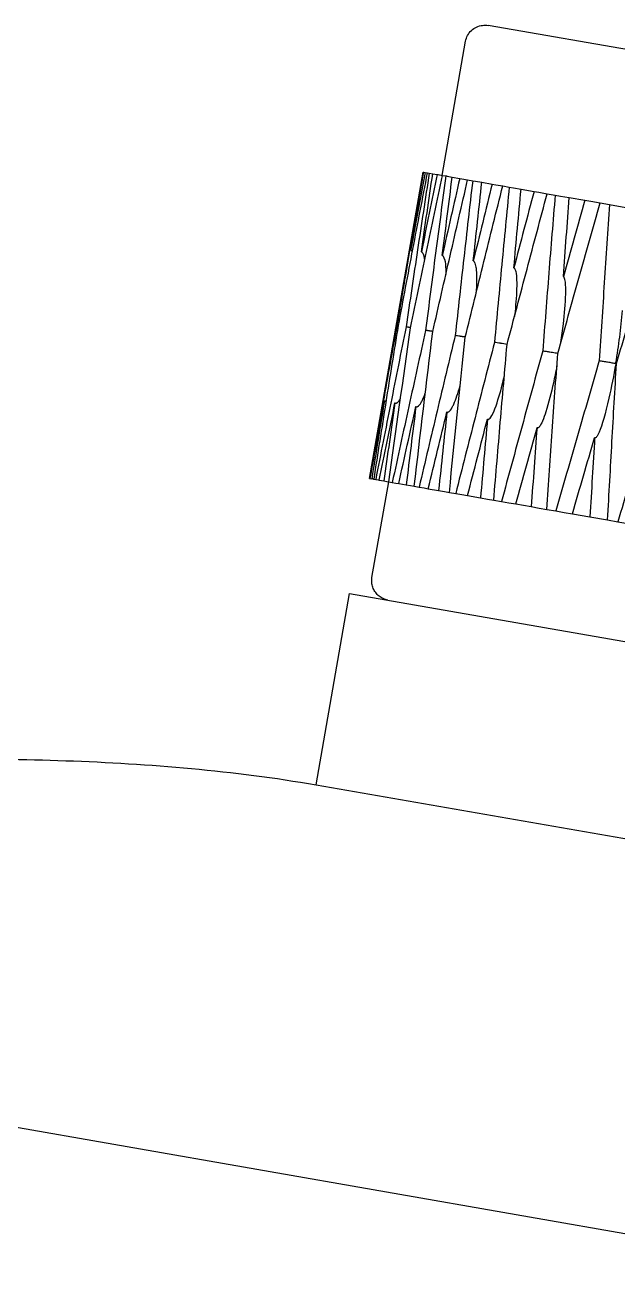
# Model space of a CAD drawing. Header units: millimetres. Extents: x 577 to 7172, y 252 to 2707.
# Drawn here: x 5515.8 to 5531.03, y 1658.65 to 1691.05 of the extents above; entities that cross this region are included whole.
import ezdxf

# ---------------------------------------------------------------- set-up
doc = ezdxf.new("R2010")
doc.units = ezdxf.units.MM
doc.header["$MEASUREMENT"] = 0
doc.layers.add('외형선(ISO)', color=7, linetype='Continuous', lineweight=30)

msp = doc.modelspace()

# ---------------------------------------------------------------- linework, layer by layer
at = {"layer": '외형선(ISO)'}
for p, q in [((5543.953, 1688.202), (5527.698, 1691.037)), ((5526.519, 1687.183), (5527.12, 1690.631)), ((5527.12, 1690.631), (5527.12, 1690.631)), ((5524.651, 1679.388), (5526.026, 1687.269)), ((5526.026, 1687.269), (5526.027, 1687.269)), ((5526.027, 1687.269), (5526.043, 1687.266)), ((5526.043, 1687.266), (5526.082, 1687.259)), ((5526.082, 1687.259), (5526.141, 1687.249)), ((5526.141, 1687.249), (5526.185, 1687.241)), ((5526.185, 1687.241), (5526.276, 1687.225)), ((5526.276, 1687.225), (5526.392, 1687.205)), ((5526.415, 1687.201), (5526.525, 1687.182)), ((5526.525, 1687.182), (5526.612, 1687.167)), ((5526.648, 1687.16), (5526.776, 1687.138)), ((5526.776, 1687.138), (5526.969, 1687.104)), ((5526.969, 1687.104), (5527.027, 1687.094)), ((5527.027, 1687.094), (5527.173, 1687.069)), ((5527.173, 1687.069), (5527.302, 1687.046)), ((5527.302, 1687.046), (5527.374, 1687.034)), ((5527.374, 1687.034), (5527.537, 1687.005)), ((5527.537, 1687.005), (5527.802, 1686.959)), ((5527.802, 1686.959), (5527.896, 1686.943)), ((5527.896, 1686.943), (5528.075, 1686.911)), ((5528.075, 1686.911), (5528.243, 1686.882)), ((5528.243, 1686.882), (5528.351, 1686.863)), ((5528.351, 1686.863), (5528.545, 1686.829)), ((5528.545, 1686.829), (5528.879, 1686.771)), ((5528.879, 1686.771), (5529.007, 1686.749)), ((5529.007, 1686.749), (5529.217, 1686.712)), ((5529.217, 1686.712), (5529.422, 1686.676)), ((5529.422, 1686.676), (5529.563, 1686.652)), ((5529.563, 1686.652), (5529.786, 1686.613)), ((5529.786, 1686.613), (5530.183, 1686.544)), ((5530.183, 1686.544), (5530.343, 1686.516)), ((5530.343, 1686.516), (5530.58, 1686.474)), ((5530.58, 1686.474), (5530.818, 1686.433)), ((5530.818, 1686.433), (5531.239, 1686.359)), ((5525.371, 1683.323), (5525.372, 1683.323)), ((5525.642, 1683.276), (5525.641, 1683.276)), ((5526.179, 1683.183), (5526.178, 1683.183)), ((5526.975, 1683.045), (5526.974, 1683.045)), ((5524.651, 1679.388), (5524.652, 1679.388)), ((5524.668, 1679.385), (5524.707, 1679.378)), ((5524.714, 1676.839), (5525.144, 1679.302)), ((5524.752, 1679.37), (5524.767, 1679.368)), ((5524.767, 1679.368), (5524.809, 1679.36)), ((5524.809, 1679.36), (5524.869, 1679.35)), ((5524.869, 1679.35), (5524.901, 1679.344)), ((5524.901, 1679.344), (5525.017, 1679.324)), ((5525.017, 1679.324), (5525.097, 1679.31)), ((5525.097, 1679.31), (5525.151, 1679.3)), ((5525.151, 1679.3), (5525.236, 1679.286)), ((5525.236, 1679.286), (5525.331, 1679.269)), ((5525.331, 1679.269), (5525.402, 1679.257)), ((5525.402, 1679.257), (5525.594, 1679.223)), ((5525.594, 1679.223), (5525.708, 1679.203)), ((5525.708, 1679.203), (5525.8, 1679.187)), ((5525.8, 1679.187), (5525.925, 1679.166)), ((5525.925, 1679.166), (5526.054, 1679.143)), ((5526.054, 1679.143), (5526.162, 1679.124)), ((5526.162, 1679.124), (5526.427, 1679.078)), ((5526.427, 1679.078), (5526.574, 1679.052)), ((5526.574, 1679.052), (5526.703, 1679.03)), ((5526.703, 1679.03), (5526.866, 1679.001)), ((5526.866, 1679.001), (5527.027, 1678.973)), ((5527.027, 1678.973), (5527.171, 1678.948)), ((5527.171, 1678.948), (5527.504, 1678.89)), ((5527.504, 1678.89), (5527.681, 1678.859)), ((5527.681, 1678.859), (5527.845, 1678.831)), ((5527.845, 1678.831), (5528.044, 1678.796)), ((5528.044, 1678.796), (5528.234, 1678.763)), ((5528.234, 1678.763), (5528.412, 1678.732)), ((5528.412, 1678.732), (5528.808, 1678.663)), ((5528.808, 1678.663), (5529.013, 1678.627)), ((5529.013, 1678.627), (5529.208, 1678.593)), ((5529.208, 1678.593), (5529.44, 1678.552)), ((5529.44, 1678.552), (5529.657, 1678.514)), ((5529.657, 1678.514), (5529.865, 1678.478)), ((5529.865, 1678.478), (5530.318, 1678.399)), ((5530.318, 1678.399), (5530.772, 1678.32)), ((5530.772, 1678.32), (5531.033, 1678.274)), ((5531.033, 1678.274), (5531.508, 1678.192)), ((5523.276, 1671.507), (5524.136, 1676.432)), ((5524.136, 1676.432), (5558.615, 1670.417)), ((5465.701, 1671.4), (5538.797, 1658.648)), ((5523.276, 1671.507), (5540.516, 1668.499))]:
    msp.add_line(p, q, dxfattribs=at)
for centre, radius, start, end in [((5472.645, 1353.996), 333.521, 80.90001, 80.90382), ((5748.751, 2963.881), 1303.895, 260.103507, 260.104242)]:
    msp.add_arc(centre, radius, start, end, dxfattribs=at)
for points, knots in [([(5527.12, 1690.631), (5527.129, 1690.684), (5527.147, 1690.736), (5527.198, 1690.83), (5527.231, 1690.873), (5527.309, 1690.946), (5527.354, 1690.976), (5527.45, 1691.021), (5527.503, 1691.036), (5527.579, 1691.044), (5527.603, 1691.045), (5527.65, 1691.044), (5527.675, 1691.042), (5527.698, 1691.037)], [0, 0, 0, 0, 0.01614687, 0.01614687, 0.03207065, 0.03207065, 0.04800262, 0.04800262, 0.06393463, 0.06393463, 0.07102006, 0.07102006, 0.07825299, 0.07825299, 0.07825299, 0.07825299]), ([(5525.712, 1685.267), (5525.767, 1685.6), (5525.822, 1685.933), (5525.932, 1686.6), (5525.988, 1686.933), (5526.043, 1687.266)], [0.0000015, 0.0000015, 0.0000015, 0.0000015, 0.1025224, 0.1025224, 0.2050463, 0.2050463, 0.2050463, 0.2050463]), ([(5526.082, 1687.259), (5526.037, 1687.015), (5525.991, 1686.77), (5525.9, 1686.281), (5525.854, 1686.037), (5525.809, 1685.792)], [0.000001, 0.000001, 0.000001, 0.000001, 0.0754876, 0.0754876, 0.1509729, 0.1509729, 0.1509729, 0.1509729]), ([(5525.394, 1683.319), (5525.517, 1683.974), (5525.641, 1684.629), (5525.89, 1685.939), (5526.015, 1686.594), (5526.141, 1687.249)], [0.0000282, 0.0000282, 0.0000282, 0.0000282, 0.2024567, 0.2024567, 0.405011, 0.405011, 0.405011, 0.405011]), ([(5526.185, 1687.241), (5526.084, 1686.582), (5525.984, 1685.923), (5525.785, 1684.604), (5525.687, 1683.944), (5525.59, 1683.284)], [0.0000027, 0.0000027, 0.0000027, 0.0000027, 0.20223, 0.20223, 0.4043469, 0.4043469, 0.4043469, 0.4043469]), ([(5525.703, 1683.265), (5525.839, 1683.918), (5525.975, 1684.571), (5526.249, 1685.876), (5526.387, 1686.529), (5526.525, 1687.182)], [0.0000009, 0.0000009, 0.0000009, 0.0000009, 0.2024334, 0.2024334, 0.4049747, 0.4049747, 0.4049747, 0.4049747]), ([(5525.983, 1685.22), (5526.032, 1685.554), (5526.08, 1685.888), (5526.178, 1686.557), (5526.227, 1686.891), (5526.276, 1687.225)], [0.000001, 0.000001, 0.000001, 0.000001, 0.1025219, 0.1025219, 0.2050473, 0.2050473, 0.2050473, 0.2050473]), ([(5526.392, 1687.205), (5526.324, 1686.874), (5526.255, 1686.543), (5526.119, 1685.881), (5526.051, 1685.55), (5525.983, 1685.22)], [0.000001, 0.000001, 0.000001, 0.000001, 0.1025074, 0.1025074, 0.2050094, 0.2050094, 0.2050094, 0.2050094]), ([(5526.612, 1687.167), (5526.523, 1686.506), (5526.435, 1685.844), (5526.262, 1684.521), (5526.176, 1683.859), (5526.092, 1683.197)], [0.000001, 0.000001, 0.000001, 0.000001, 0.2022283, 0.2022283, 0.4043452, 0.4043452, 0.4043452, 0.4043452]), ([(5526.278, 1683.164), (5526.426, 1683.815), (5526.574, 1684.466), (5526.873, 1685.767), (5527.023, 1686.418), (5527.173, 1687.069)], [0.000001, 0.000001, 0.000001, 0.000001, 0.2024334, 0.2024334, 0.4049748, 0.4049748, 0.4049748, 0.4049748]), ([(5526.522, 1685.126), (5526.564, 1685.461), (5526.606, 1685.797), (5526.691, 1686.467), (5526.733, 1686.803), (5526.776, 1687.138)], [0.0000011, 0.0000011, 0.0000011, 0.0000011, 0.1025222, 0.1025222, 0.2050477, 0.2050477, 0.2050477, 0.2050477]), ([(5526.969, 1687.104), (5526.894, 1686.775), (5526.819, 1686.445), (5526.67, 1685.785), (5526.596, 1685.455), (5526.522, 1685.126)], [0.000001, 0.000001, 0.000001, 0.000001, 0.1025077, 0.1025077, 0.2050099, 0.2050099, 0.2050099, 0.2050099]), ([(5527.302, 1687.046), (5527.225, 1686.383), (5527.149, 1685.719), (5527, 1684.392), (5526.926, 1683.728), (5526.853, 1683.064)], [0.000001, 0.000001, 0.000001, 0.000001, 0.2022283, 0.2022283, 0.4043452, 0.4043452, 0.4043452, 0.4043452]), ([(5527.319, 1684.987), (5527.355, 1685.323), (5527.391, 1685.66), (5527.464, 1686.332), (5527.5, 1686.669), (5527.537, 1687.005)], [0.0000033, 0.0000033, 0.0000033, 0.0000033, 0.1025233, 0.1025233, 0.2050495, 0.2050495, 0.2050495, 0.2050495]), ([(5527.802, 1686.959), (5527.721, 1686.63), (5527.64, 1686.302), (5527.479, 1685.644), (5527.399, 1685.315), (5527.319, 1684.987)], [0.000001, 0.000001, 0.000001, 0.000001, 0.1025083, 0.1025083, 0.2050094, 0.2050094, 0.2050094, 0.2050094]), ([(5527.11, 1683.019), (5527.27, 1683.668), (5527.43, 1684.317), (5527.752, 1685.614), (5527.913, 1686.263), (5528.075, 1686.911)], [0.000001, 0.000001, 0.000001, 0.000001, 0.2024334, 0.2024334, 0.4049748, 0.4049748, 0.4049748, 0.4049748]), ([(5528.243, 1686.882), (5528.178, 1686.217), (5528.113, 1685.551), (5527.987, 1684.22), (5527.924, 1683.554), (5527.863, 1682.888)], [0.000001, 0.000001, 0.000001, 0.000001, 0.2022296, 0.2022296, 0.4043453, 0.4043453, 0.4043453, 0.4043453]), ([(5528.186, 1682.831), (5528.357, 1683.479), (5528.528, 1684.125), (5528.872, 1685.419), (5529.044, 1686.066), (5529.217, 1686.712)], [0.0000009, 0.0000009, 0.0000009, 0.0000009, 0.2024334, 0.2024334, 0.4049747, 0.4049747, 0.4049747, 0.4049747]), ([(5528.362, 1684.805), (5528.392, 1685.142), (5528.422, 1685.48), (5528.484, 1686.154), (5528.514, 1686.492), (5528.545, 1686.829)], [0.000007, 0.000007, 0.000007, 0.000007, 0.1025261, 0.1025261, 0.2050532, 0.2050532, 0.2050532, 0.2050532]), ([(5528.879, 1686.771), (5528.792, 1686.443), (5528.706, 1686.116), (5528.533, 1685.46), (5528.447, 1685.132), (5528.362, 1684.805)], [0.000001, 0.000001, 0.000001, 0.000001, 0.1025092, 0.1025092, 0.2050094, 0.2050094, 0.2050094, 0.2050094]), ([(5529.422, 1686.676), (5529.367, 1686.01), (5529.313, 1685.342), (5529.207, 1684.007), (5529.155, 1683.34), (5529.104, 1682.672)], [0.000001, 0.000001, 0.000001, 0.000001, 0.2021926, 0.2021926, 0.4042984, 0.4042984, 0.4042984, 0.4042984]), ([(5529.634, 1684.583), (5529.659, 1684.921), (5529.684, 1685.26), (5529.735, 1685.936), (5529.761, 1686.275), (5529.786, 1686.613)], [0, 0, 0, 0, 0.1025141, 0.1025141, 0.2050191, 0.2050191, 0.2050191, 0.2050191]), ([(5529.489, 1682.604), (5529.67, 1683.249), (5529.852, 1683.894), (5530.215, 1685.184), (5530.397, 1685.83), (5530.58, 1686.474)], [0.0001063, 0.0001063, 0.0001063, 0.0001063, 0.2025164, 0.2025164, 0.4050892, 0.4050892, 0.4050892, 0.4050892]), ([(5530.183, 1686.544), (5530.091, 1686.217), (5529.999, 1685.89), (5529.816, 1685.237), (5529.725, 1684.91), (5529.634, 1684.583)], [0.000001, 0.000001, 0.000001, 0.000001, 0.102488, 0.102488, 0.2049842, 0.2049842, 0.2049842, 0.2049842]), ([(5530.818, 1686.433), (5530.773, 1685.764), (5530.729, 1685.095), (5530.642, 1683.757), (5530.6, 1683.087), (5530.558, 1682.418)], [0.000001, 0.000001, 0.000001, 0.000001, 0.2022232, 0.2022232, 0.4043432, 0.4043432, 0.4043432, 0.4043432]), ([(5530.999, 1682.341), (5531.189, 1682.984), (5531.379, 1683.628), (5531.761, 1684.915), (5531.952, 1685.558), (5532.143, 1686.202)], [0.0001063, 0.0001063, 0.0001063, 0.0001063, 0.2025164, 0.2025164, 0.4050892, 0.4050892, 0.4050892, 0.4050892]), ([(5525.716, 1685.265), (5525.715, 1685.265), (5525.714, 1685.265), (5525.713, 1685.266), (5525.712, 1685.267), (5525.712, 1685.267)], [-0.0004520046, -0.0004520046, -0.0004520046, -0.0004520046, -0.0002256009, -0.0002256009, -0.0000021164, -0.0000021164, -0.0000021164, -0.0000021164]), ([(5525.753, 1685.218), (5525.75, 1685.223), (5525.748, 1685.228), (5525.741, 1685.239), (5525.736, 1685.246), (5525.726, 1685.257), (5525.721, 1685.261), (5525.716, 1685.265)], [-0.005970748, -0.005970748, -0.005970748, -0.005970748, -0.00437242, -0.00437242, -0.001985509, -0.001985509, -0.000001, -0.000001, -0.000001, -0.000001]), ([(5526.578, 1685.024), (5526.598, 1684.949), (5526.606, 1684.85), (5526.612, 1684.729), (5526.613, 1684.683), (5526.613, 1684.634)], [-0.21390662, -0.21390662, -0.21390662, -0.21390662, -0.17766188, -0.17766188, -0.15755726, -0.15755726, -0.15755726, -0.15755726]), ([(5527.319, 1684.987), (5527.323, 1684.984), (5527.327, 1684.981), (5527.335, 1684.973), (5527.338, 1684.969), (5527.349, 1684.952), (5527.355, 1684.938), (5527.374, 1684.885), (5527.383, 1684.835), (5527.388, 1684.793)], [0.00000095, 0.00000095, 0.00000095, 0.00000095, 0.0016489, 0.0016489, 0.00350493, 0.00350493, 0.00793661, 0.00793661, 0.02079949, 0.02079949, 0.02079949, 0.02079949]), ([(5525.581, 1684.66), (5525.543, 1684.438), (5525.506, 1684.215), (5525.431, 1683.77), (5525.394, 1683.548), (5525.356, 1683.325)], [0.000001, 0.000001, 0.000001, 0.000001, 0.068486, 0.068486, 0.1369899, 0.1369899, 0.1369899, 0.1369899]), ([(5527.388, 1684.793), (5527.39, 1684.776), (5527.392, 1684.758), (5527.406, 1684.592), (5527.404, 1684.387), (5527.387, 1684.143)], [0.000001, 0.000001, 0.000001, 0.000001, 0.0053185, 0.0053185, 0.05022044, 0.05022044, 0.05022044, 0.05022044]), ([(5528.362, 1684.805), (5528.367, 1684.801), (5528.372, 1684.797), (5528.381, 1684.785), (5528.385, 1684.778), (5528.398, 1684.752), (5528.405, 1684.729), (5528.424, 1684.644), (5528.43, 1684.56), (5528.432, 1684.493)], [0.00000097, 0.00000097, 0.00000097, 0.00000097, 0.00225058, 0.00225058, 0.00490689, 0.00490689, 0.01153588, 0.01153588, 0.03197124, 0.03197124, 0.03197124, 0.03197124]), ([(5528.432, 1684.493), (5528.439, 1684.303), (5528.426, 1684.07), (5528.407, 1683.852), (5528.407, 1683.843), (5528.406, 1683.834), (5528.405, 1683.825), (5528.397, 1683.742), (5528.388, 1683.649), (5528.377, 1683.552)], [0, 0, 0, 0, 0.6196397, 0.6196397, 0.6196397, 0.645261, 0.645261, 0.645261, 0.8837815, 0.8837815, 0.8837815, 0.8837815]), ([(5529.694, 1684.129), (5529.695, 1684.204), (5529.695, 1684.286), (5529.688, 1684.407), (5529.683, 1684.462), (5529.668, 1684.523), (5529.663, 1684.541), (5529.653, 1684.562), (5529.649, 1684.567), (5529.642, 1684.576), (5529.638, 1684.58), (5529.634, 1684.583)], [-0.04676943, -0.04676943, -0.04676943, -0.04676943, -0.02397967, -0.02397967, -0.0095562, -0.0095562, -0.00412269, -0.00412269, -0.00191272, -0.00191272, -0.00001917, -0.00001917, -0.00001917, -0.00001917]), ([(5529.569, 1682.887), (5529.593, 1683.047), (5529.615, 1683.209), (5529.662, 1683.611), (5529.688, 1683.89), (5529.694, 1684.129)], [-0.1192788, -0.1192788, -0.1192788, -0.1192788, -0.072294, -0.072294, -0.000001, -0.000001, -0.000001, -0.000001]), ([(5530.98, 1682.348), (5530.981, 1682.352), (5530.981, 1682.356), (5531.019, 1682.58), (5531.053, 1682.805), (5531.11, 1683.247), (5531.136, 1683.486), (5531.151, 1683.705)], [-0.1335525, -0.1335525, -0.1335525, -0.1335525, -0.1323901, -0.1323901, -0.0663381, -0.0663381, -0.000001, -0.000001, -0.000001, -0.000001]), ([(5525.356, 1683.325), (5525.237, 1682.669), (5525.119, 1682.013), (5524.884, 1680.701), (5524.768, 1680.044), (5524.652, 1679.388)], [0.0000426, 0.0000426, 0.0000426, 0.0000426, 0.2023877, 0.2023877, 0.4047273, 0.4047273, 0.4047273, 0.4047273]), ([(5524.767, 1679.368), (5524.869, 1680.026), (5524.973, 1680.685), (5525.182, 1682.002), (5525.288, 1682.66), (5525.394, 1683.318)], [0.000001, 0.000001, 0.000001, 0.000001, 0.2023966, 0.2023966, 0.4048293, 0.4048293, 0.4048293, 0.4048293]), ([(5525.59, 1683.284), (5525.458, 1682.631), (5525.327, 1681.977), (5525.067, 1680.669), (5524.937, 1680.015), (5524.809, 1679.36)], [0.0000009, 0.0000009, 0.0000009, 0.0000009, 0.2023551, 0.2023551, 0.4046826, 0.4046826, 0.4046826, 0.4046826]), ([(5526.092, 1683.197), (5525.947, 1682.546), (5525.804, 1681.894), (5525.518, 1680.59), (5525.377, 1679.938), (5525.236, 1679.286)], [0.000001, 0.000001, 0.000001, 0.000001, 0.2023551, 0.2023551, 0.4046826, 0.4046826, 0.4046826, 0.4046826]), ([(5525.356, 1683.325), (5525.359, 1683.325), (5525.361, 1683.324), (5525.366, 1683.324), (5525.369, 1683.323), (5525.371, 1683.323)], [-0.001513243, -0.001513243, -0.001513243, -0.001513243, -0.000758449, -0.000758449, -0.000001, -0.000001, -0.000001, -0.000001]), ([(5526.853, 1683.064), (5526.697, 1682.415), (5526.541, 1681.765), (5526.232, 1680.466), (5526.078, 1679.816), (5525.925, 1679.166)], [0.000001, 0.000001, 0.000001, 0.000001, 0.2023552, 0.2023552, 0.4046826, 0.4046826, 0.4046826, 0.4046826]), ([(5526.974, 1683.045), (5526.953, 1683.048), (5526.933, 1683.051), (5526.892, 1683.058), (5526.872, 1683.061), (5526.853, 1683.064)], [0.000001, 0.000001, 0.000001, 0.000001, 0.00632784, 0.00632784, 0.01265519, 0.01265519, 0.01265519, 0.01265519]), ([(5527.863, 1682.888), (5527.695, 1682.241), (5527.528, 1681.593), (5527.196, 1680.297), (5527.03, 1679.649), (5526.866, 1679.001)], [0, 0, 0, 0, 0.2023562, 0.2023562, 0.4046815, 0.4046815, 0.4046815, 0.4046815]), ([(5527.845, 1678.831), (5527.9, 1679.498), (5527.956, 1680.165), (5528.07, 1681.498), (5528.128, 1682.165), (5528.186, 1682.831)], [0.000001, 0.000001, 0.000001, 0.000001, 0.2024108, 0.2024108, 0.4048476, 0.4048476, 0.4048476, 0.4048476]), ([(5528.017, 1682.863), (5527.99, 1682.868), (5527.962, 1682.872), (5527.91, 1682.88), (5527.886, 1682.884), (5527.863, 1682.888)], [0.00005091, 0.00005091, 0.00005091, 0.00005091, 0.00833443, 0.00833443, 0.01651971, 0.01651971, 0.01651971, 0.01651971]), ([(5529.104, 1682.672), (5528.926, 1682.026), (5528.749, 1681.38), (5528.395, 1680.088), (5528.219, 1679.442), (5528.044, 1678.796)], [0.0000656, 0.0000656, 0.0000656, 0.0000656, 0.2024113, 0.2024113, 0.4047705, 0.4047705, 0.4047705, 0.4047705]), ([(5529.104, 1682.671), (5529.13, 1682.667), (5529.159, 1682.663), (5529.222, 1682.653), (5529.256, 1682.647), (5529.289, 1682.642)], [-0.02039127, -0.02039127, -0.02039127, -0.02039127, -0.01027284, -0.01027284, -0.00012424, -0.00012424, -0.00012424, -0.00012424]), ([(5529.208, 1678.593), (5529.254, 1679.261), (5529.3, 1679.93), (5529.394, 1681.267), (5529.441, 1681.936), (5529.489, 1682.604)], [0.000001, 0.000001, 0.000001, 0.000001, 0.2023771, 0.2023771, 0.4048295, 0.4048295, 0.4048295, 0.4048295]), ([(5529.289, 1682.642), (5529.31, 1682.638), (5529.332, 1682.635), (5529.376, 1682.628), (5529.398, 1682.624), (5529.438, 1682.617), (5529.457, 1682.614), (5529.48, 1682.61), (5529.485, 1682.609), (5529.491, 1682.608)], [-0.02691924, -0.02691924, -0.02691924, -0.02691924, -0.02037189, -0.02037189, -0.01330147, -0.01330147, -0.00670133, -0.00670133, -0.00451321, -0.00451321, -0.00451321, -0.00451321]), ([(5530.558, 1682.418), (5530.371, 1681.774), (5530.184, 1681.13), (5529.811, 1679.841), (5529.625, 1679.197), (5529.44, 1678.552)], [0.0000139, 0.0000139, 0.0000139, 0.0000139, 0.2023624, 0.2023624, 0.4046965, 0.4046965, 0.4046965, 0.4046965]), ([(5530.558, 1682.418), (5530.572, 1682.416), (5530.588, 1682.413), (5530.62, 1682.408), (5530.638, 1682.405), (5530.674, 1682.399), (5530.694, 1682.396), (5530.733, 1682.39), (5530.752, 1682.387), (5530.771, 1682.384)], [-0.0240678, -0.0240678, -0.0240678, -0.0240678, -0.01799796, -0.01799796, -0.01202775, -0.01202775, -0.00584324, -0.00584324, -0.000001, -0.000001, -0.000001, -0.000001]), ([(5529.466, 1682.283), (5529.438, 1682.135), (5529.408, 1681.986), (5529.323, 1681.601), (5529.256, 1681.328), (5529.183, 1681.099)], [0.0309426, 0.0309426, 0.0309426, 0.0309426, 0.0756397, 0.0756397, 0.14978, 0.14978, 0.14978, 0.14978]), ([(5530.98, 1682.348), (5530.979, 1682.345), (5530.979, 1682.341), (5530.928, 1682.044), (5530.869, 1681.739), (5530.715, 1681.056), (5530.627, 1680.745), (5530.534, 1680.53), (5530.51, 1680.481), (5530.479, 1680.446), (5530.472, 1680.438), (5530.459, 1680.432), (5530.455, 1680.431), (5530.448, 1680.431), (5530.446, 1680.431), (5530.442, 1680.433), (5530.44, 1680.434), (5530.438, 1680.435)], [-0.1022093, -0.1022093, -0.1022093, -0.1022093, -0.1017555, -0.1017555, -0.0674229, -0.0674229, -0.0199761, -0.0199761, -0.0074256, -0.0074256, -0.0038898, -0.0038898, -0.0019098, -0.0019098, -0.0009649, -0.0009649, -0.0000051, -0.0000051, -0.0000051, -0.0000051]), ([(5530.771, 1682.384), (5530.81, 1682.377), (5530.848, 1682.371), (5530.918, 1682.359), (5530.95, 1682.354), (5530.979, 1682.349), (5530.979, 1682.348), (5530.98, 1682.348)], [-0.02312377, -0.02312377, -0.02312377, -0.02312377, -0.01145219, -0.01145219, 0, 0, 0.00027763, 0.00027763, 0.00027763, 0.00027763]), ([(5530.772, 1678.32), (5530.808, 1678.99), (5530.846, 1679.66), (5530.921, 1681.001), (5530.96, 1681.671), (5530.999, 1682.341)], [0.000001, 0.000001, 0.000001, 0.000001, 0.2023771, 0.2023771, 0.4048295, 0.4048295, 0.4048295, 0.4048295]), ([(5531, 1682.345), (5530.994, 1682.346), (5530.988, 1682.347), (5530.981, 1682.348), (5530.981, 1682.348), (5530.98, 1682.348)], [-0.002670711, -0.002670711, -0.002670711, -0.002670711, 0, 0, 0.000277661, 0.000277661, 0.000277661, 0.000277661]), ([(5532.202, 1682.131), (5532.006, 1681.489), (5531.811, 1680.846), (5531.421, 1679.56), (5531.227, 1678.918), (5531.033, 1678.274)], [0.0001086, 0.0001086, 0.0001086, 0.0001086, 0.2024397, 0.2024397, 0.404799, 0.404799, 0.404799, 0.404799]), ([(5526.794, 1681.253), (5526.802, 1681.268), (5526.81, 1681.284), (5526.87, 1681.419), (5526.926, 1681.583), (5526.982, 1681.78)], [-0.20629807, -0.20629807, -0.20629807, -0.20629807, -0.19660999, -0.19660999, -0.12524553, -0.12524553, -0.12524553, -0.12524553]), ([(5527.876, 1681.182), (5527.947, 1681.367), (5528.013, 1681.603), (5528.062, 1681.796), (5528.08, 1681.871), (5528.098, 1681.947), (5528.116, 1682.023)], [0, 0, 0, 0, 0.6446161, 0.6446161, 0.6446161, 0.8975766, 0.8975766, 0.8975766, 0.8975766]), ([(5525.377, 1681.35), (5525.4, 1681.371), (5525.422, 1681.402), (5525.443, 1681.435), (5525.445, 1681.439), (5525.447, 1681.442)], [0.000001, 0.000001, 0.000001, 0.000001, 0.00946904, 0.00946904, 0.01059219, 0.01059219, 0.01059219, 0.01059219]), ([(5525.957, 1681.309), (5525.972, 1681.332), (5525.987, 1681.357), (5526.027, 1681.435), (5526.056, 1681.502), (5526.085, 1681.58)], [-0.22641354, -0.22641354, -0.22641354, -0.22641354, -0.20913851, -0.20913851, -0.17166751, -0.17166751, -0.17166751, -0.17166751]), ([(5524.668, 1679.385), (5524.729, 1679.717), (5524.789, 1680.049), (5524.911, 1680.714), (5524.972, 1681.046), (5525.033, 1681.378)], [0.000001, 0.000001, 0.000001, 0.000001, 0.102531, 0.102531, 0.2050688, 0.2050688, 0.2050688, 0.2050688]), ([(5525.033, 1681.378), (5524.979, 1681.045), (5524.924, 1680.711), (5524.815, 1680.045), (5524.761, 1679.711), (5524.707, 1679.378)], [0, 0, 0, 0, 0.102528, 0.102528, 0.2050483, 0.2050483, 0.2050483, 0.2050483]), ([(5524.901, 1679.344), (5524.968, 1679.675), (5525.035, 1680.006), (5525.169, 1680.669), (5525.237, 1681), (5525.305, 1681.33)], [0.000001, 0.000001, 0.000001, 0.000001, 0.1025327, 0.1025327, 0.2050689, 0.2050689, 0.2050689, 0.2050689]), ([(5525.305, 1681.33), (5525.256, 1680.996), (5525.208, 1680.662), (5525.113, 1679.993), (5525.065, 1679.658), (5525.017, 1679.324)], [0.000001, 0.000001, 0.000001, 0.000001, 0.1025275, 0.1025275, 0.2050494, 0.2050494, 0.2050494, 0.2050494]), ([(5525.066, 1681.374), (5525.06, 1681.373), (5525.055, 1681.372), (5525.044, 1681.374), (5525.038, 1681.375), (5525.033, 1681.378)], [0.000001, 0.000001, 0.000001, 0.000001, 0.001691549, 0.001691549, 0.003365565, 0.003365565, 0.003365565, 0.003365565]), ([(5525.402, 1679.257), (5525.475, 1679.587), (5525.548, 1679.917), (5525.695, 1680.577), (5525.769, 1680.907), (5525.843, 1681.237)], [0.000001, 0.000001, 0.000001, 0.000001, 0.1025329, 0.1025329, 0.2050693, 0.2050693, 0.2050693, 0.2050693]), ([(5525.843, 1681.237), (5525.801, 1680.901), (5525.759, 1680.566), (5525.676, 1679.895), (5525.635, 1679.559), (5525.594, 1679.223)], [0.0000011, 0.0000011, 0.0000011, 0.0000011, 0.1025277, 0.1025277, 0.2050499, 0.2050499, 0.2050499, 0.2050499]), ([(5526.162, 1679.124), (5526.241, 1679.453), (5526.321, 1679.782), (5526.48, 1680.44), (5526.56, 1680.769), (5526.64, 1681.098)], [0.000001, 0.000001, 0.000001, 0.000001, 0.1025335, 0.1025335, 0.2050688, 0.2050688, 0.2050688, 0.2050688]), ([(5526.64, 1681.098), (5526.604, 1680.761), (5526.568, 1680.424), (5526.497, 1679.751), (5526.462, 1679.415), (5526.427, 1679.078)], [0.0000033, 0.0000033, 0.0000033, 0.0000033, 0.1025288, 0.1025288, 0.2050516, 0.2050516, 0.2050516, 0.2050516]), ([(5526.64, 1681.098), (5526.643, 1681.096), (5526.646, 1681.095), (5526.652, 1681.093), (5526.655, 1681.093), (5526.665, 1681.092), (5526.671, 1681.094), (5526.689, 1681.102), (5526.7, 1681.111), (5526.741, 1681.152), (5526.771, 1681.206), (5526.794, 1681.253)], [-0.02509521, -0.02509521, -0.02509521, -0.02509521, -0.02390168, -0.02390168, -0.02273502, -0.02273502, -0.02027448, -0.02027448, -0.01569792, -0.01569792, -0.000001, -0.000001, -0.000001, -0.000001]), ([(5527.683, 1680.916), (5527.687, 1680.914), (5527.69, 1680.912), (5527.698, 1680.911), (5527.702, 1680.911), (5527.713, 1680.912), (5527.72, 1680.916), (5527.741, 1680.929), (5527.755, 1680.945), (5527.808, 1681.018), (5527.848, 1681.11), (5527.876, 1681.182)], [0.00000309, 0.00000309, 0.00000309, 0.00000309, 0.00138735, 0.00138735, 0.00277358, 0.00277358, 0.00532266, 0.00532266, 0.01103828, 0.01103828, 0.0307256, 0.0307256, 0.0307256, 0.0307256]), ([(5529.183, 1681.099), (5529.158, 1681.022), (5529.128, 1680.935), (5529.072, 1680.808), (5529.042, 1680.747), (5529.004, 1680.705), (5528.995, 1680.697), (5528.981, 1680.69), (5528.975, 1680.689), (5528.968, 1680.689), (5528.965, 1680.69), (5528.96, 1680.691), (5528.958, 1680.692), (5528.956, 1680.694)], [-0.04310618, -0.04310618, -0.04310618, -0.04310618, -0.02259227, -0.02259227, -0.00780276, -0.00780276, -0.00406552, -0.00406552, -0.00198533, -0.00198533, -0.00100172, -0.00100172, -0.00000734, -0.00000734, -0.00000734, -0.00000734]), ([(5527.171, 1678.948), (5527.256, 1679.276), (5527.341, 1679.604), (5527.512, 1680.26), (5527.597, 1680.588), (5527.683, 1680.916)], [0.000001, 0.000001, 0.000001, 0.000001, 0.1025344, 0.1025344, 0.2050688, 0.2050688, 0.2050688, 0.2050688]), ([(5527.683, 1680.916), (5527.653, 1680.578), (5527.623, 1680.241), (5527.563, 1679.565), (5527.533, 1679.228), (5527.504, 1678.89)], [0.0000055, 0.0000055, 0.0000055, 0.0000055, 0.1025302, 0.1025302, 0.2050538, 0.2050538, 0.2050538, 0.2050538]), ([(5528.412, 1678.732), (5528.502, 1679.059), (5528.592, 1679.386), (5528.774, 1680.04), (5528.865, 1680.366), (5528.956, 1680.693)], [0.000001, 0.000001, 0.000001, 0.000001, 0.102514, 0.102514, 0.2050448, 0.2050448, 0.2050448, 0.2050448]), ([(5528.956, 1680.693), (5528.931, 1680.355), (5528.906, 1680.017), (5528.856, 1679.34), (5528.832, 1679.001), (5528.808, 1678.663)], [0.0000012, 0.0000012, 0.0000012, 0.0000012, 0.1025347, 0.1025347, 0.2050371, 0.2050371, 0.2050371, 0.2050371]), ([(5529.865, 1678.478), (5529.96, 1678.804), (5530.055, 1679.13), (5530.246, 1679.783), (5530.342, 1680.109), (5530.438, 1680.435)], [0.000001, 0.000001, 0.000001, 0.000001, 0.102514, 0.102514, 0.2050448, 0.2050448, 0.2050448, 0.2050448]), ([(5530.438, 1680.435), (5530.417, 1680.096), (5530.397, 1679.756), (5530.357, 1679.078), (5530.337, 1678.739), (5530.318, 1678.399)], [0.0000012, 0.0000012, 0.0000012, 0.0000012, 0.1025347, 0.1025347, 0.2050371, 0.2050371, 0.2050371, 0.2050371]), ([(5525.12, 1676.261), (5525.1, 1676.264), (5525.08, 1676.269), (5525.042, 1676.281), (5525.023, 1676.288), (5524.966, 1676.313), (5524.93, 1676.335), (5524.864, 1676.387), (5524.834, 1676.417), (5524.783, 1676.484), (5524.762, 1676.521), (5524.729, 1676.598), (5524.718, 1676.639), (5524.704, 1676.733), (5524.705, 1676.787), (5524.714, 1676.839)], [0, 0, 0, 0, 0.00609754, 0.00609754, 0.01210605, 0.01210605, 0.02470647, 0.02470647, 0.0373069, 0.0373069, 0.04990733, 0.04990733, 0.06250776, 0.06250776, 0.07833215, 0.07833215, 0.07833215, 0.07833215]), ([(5469.346, 1670.764), (5472.918, 1670.141), (5476.626, 1670.046), (5483.89, 1670.178), (5487.501, 1670.421), (5497.543, 1671.211), (5503.974, 1671.883), (5512.564, 1672.182), (5514.704, 1672.204), (5518.995, 1672.052), (5521.159, 1671.876), (5523.276, 1671.507)], [0, 0, 0, 0, 1.094779, 1.094779, 2.179443, 2.179443, 4.116791, 4.116791, 4.758094, 4.758094, 5.404645, 5.404645, 5.404645, 5.404645])]:
    msp.add_open_spline(points, degree=3, knots=knots, dxfattribs=at)
for points in [[(5526.027, 1687.269), (5525.877, 1686.399), (5525.728, 1685.53), (5525.581, 1684.66)], [(5525.809, 1685.792), (5525.777, 1685.617), (5525.744, 1685.442), (5525.712, 1685.267)], [(5526.018, 1685.182), (5526.043, 1685.136), (5526.057, 1685.062), (5526.065, 1684.999)], [(5525.151, 1679.3), (5525.332, 1680.622), (5525.516, 1681.944), (5525.703, 1683.265)], [(5525.8, 1679.187), (5525.956, 1680.514), (5526.115, 1681.839), (5526.278, 1683.164)], [(5526.703, 1679.03), (5526.835, 1680.36), (5526.971, 1681.69), (5527.11, 1683.019)], [(5528.187, 1682.835), (5528.137, 1682.844), (5528.078, 1682.853), (5528.017, 1682.862)], [(5525.084, 1681.38), (5525.078, 1681.377), (5525.072, 1681.375), (5525.066, 1681.374)]]:
    msp.add_open_spline(points, degree=3, dxfattribs=at)
for points, weights in [([(5526.392, 1687.205), (5526.404, 1687.203), (5526.415, 1687.201)], [0.964187943418, 0.977697097992, 0.992855802844]), ([(5526.648, 1687.16), (5526.63, 1687.163), (5526.612, 1687.167)], [0.99193597842, 0.967683875816, 0.947682051299]), ([(5526.018, 1685.182), (5526.002, 1685.21), (5525.983, 1685.22)], [0.934369067649, 0.954838711081, 0.980493070122]), ([(5526.578, 1685.024), (5526.556, 1685.107), (5526.522, 1685.126)], [0.902794491763, 0.932602239874, 0.980453894931]), ([(5525.641, 1683.276), (5525.615, 1683.28), (5525.59, 1683.284)], [0.995767511218, 0.961640634103, 0.935703124799]), ([(5526.178, 1683.183), (5526.134, 1683.19), (5526.092, 1683.197)], [0.999278550478, 0.939961552684, 0.904789364407]), ([(5524.752, 1679.37), (5524.729, 1679.374), (5524.707, 1679.378)], [0.997752745032, 0.967847012727, 0.944143477568])]:
    msp.add_rational_spline(points, weights, degree=2, dxfattribs=at)
for points, weights, knots in [([(5525.703, 1683.266), (5525.674, 1683.271), (5525.644, 1683.276), (5525.643, 1683.276), (5525.642, 1683.276)], [0.930581772372, 0.959763302276, 1, 0.998763704836, 0.997537846416], [1.3550055, 1.3550055, 1.3550055, 1.5707963, 1.5707963, 1.5774266, 1.5774266, 1.5774266]), ([(5526.279, 1683.167), (5526.232, 1683.174), (5526.183, 1683.182), (5526.181, 1683.183), (5526.179, 1683.183)], [0.89935697444, 0.935454425709, 1, 0.997750081641, 0.995534729686], [1.2246362, 1.2246362, 1.2246362, 1.5707963, 1.5707963, 1.5828627, 1.5828627, 1.5828627]), ([(5527.111, 1683.022), (5527.049, 1683.033), (5526.98, 1683.044), (5526.977, 1683.044), (5526.975, 1683.045)], [0.87681264232, 0.911916380174, 1, 0.99689307768, 0.993852069936], [1.0984009, 1.0984009, 1.0984009, 1.5707963, 1.5707963, 1.5874589, 1.5874589, 1.5874589]), ([(5525.305, 1681.33), (5525.311, 1681.327), (5525.318, 1681.326), (5525.345, 1681.321), (5525.377, 1681.35)], [0.980996658876, 0.990168303878, 1, 0.96372458035, 0.936434729408], [3.0888649, 3.0888649, 3.0888649, 3.1415927, 3.1415927, 3.336139, 3.336139, 3.336139]), ([(5525.843, 1681.237), (5525.85, 1681.233), (5525.856, 1681.232), (5525.9, 1681.225), (5525.957, 1681.309)], [0.98116439481, 0.990258177966, 1, 0.941103024397, 0.905892863732], [3.0893469, 3.0893469, 3.0893469, 3.1415927, 3.1415927, 3.4574591, 3.4574591, 3.4574591])]:
    msp.add_rational_spline(points, weights, degree=2, knots=knots, dxfattribs=at)

doc.saveas('drawing.dxf')
